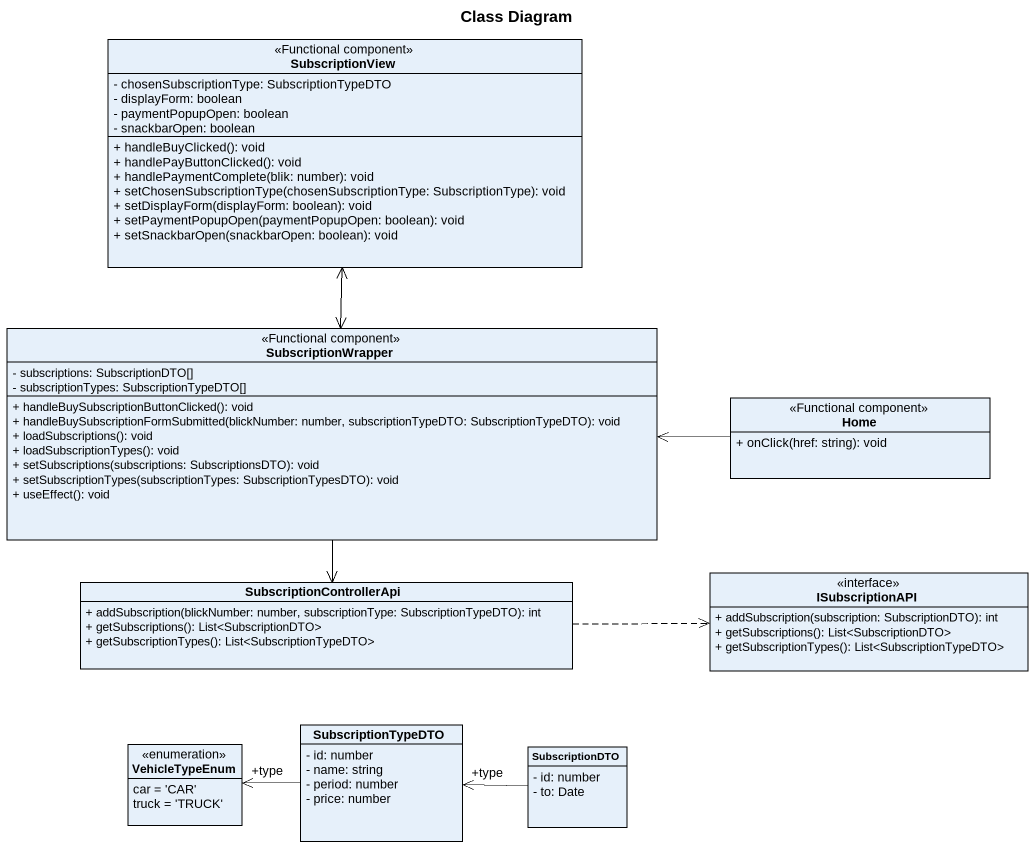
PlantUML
@startuml
title Class Diagram
hide circle
hide empty members
skinparam classAttributeIconSize 0
class SubscriptionView <<Functional component>> {
  - chosenSubscriptionType: SubscriptionTypeDTO
  - displayForm: boolean
  - paymentPopupOpen: boolean
  - snackbarOpen: boolean
  + handleBuyClicked(): void
  + handlePayButtonClicked(): void
  + handlePaymentComplete(blik: number): void
  + setChosenSubscriptionType(chosenSubscriptionType: SubscriptionType): void
  + setDisplayForm(displayForm: boolean): void
  + setPaymentPopupOpen(paymentPopupOpen: boolean): void
  + setSnackbarOpen(snackbarOpen: boolean): void
}
class SubscriptionWrapper <<Functional component>> {
  - subscriptions: SubscriptionDTO[]
  - subscriptionTypes: SubscriptionTypeDTO[]
  + handleBuySubscriptionButtonClicked(): void
  + handleBuySubscriptionFormSubmitted(blickNumber: number, subscriptionTypeDTO: SubscriptionTypeDTO): void
  + loadSubscriptions(): void
  + loadSubscriptionTypes(): void
  + setSubscriptions(subscriptions: SubscriptionsDTO): void
  + setSubscriptionTypes(subscriptionTypes: SubscriptionTypesDTO): void
  + useEffect(): void
}
class Home <<Functional component>> {
  + onClick(href: string): void
}
class SubscriptionControllerApi {
  + addSubscription(blickNumber: number, subscriptionType: SubscriptionTypeDTO): int
  + getSubscriptions(): List<SubscriptionDTO>
  + getSubscriptionTypes(): List<SubscriptionTypeDTO>
}
class ISubscriptionAPI <<interface>> {
  + addSubscription(subscription: SubscriptionDTO): int
  + getSubscriptions(): List<SubscriptionDTO>
  + getSubscriptionTypes(): List<SubscriptionTypeDTO>
}
enum VehicleTypeEnum {
  car = 'CAR'
  truck = 'TRUCK'
}
class SubscriptionTypeDTO {
  - id: number
  - name: string
  - period: number
  - price: number
}
class SubscriptionDTO {
  - id: number
  - to: Date
}
SubscriptionWrapper <-up-> SubscriptionView
SubscriptionWrapper --> SubscriptionControllerApi
Home -left-> SubscriptionWrapper
SubscriptionControllerApi .right.> ISubscriptionAPI
SubscriptionTypeDTO -left-> "+type" VehicleTypeEnum
SubscriptionDTO -left-> "+type" SubscriptionTypeDTO
@enduml
